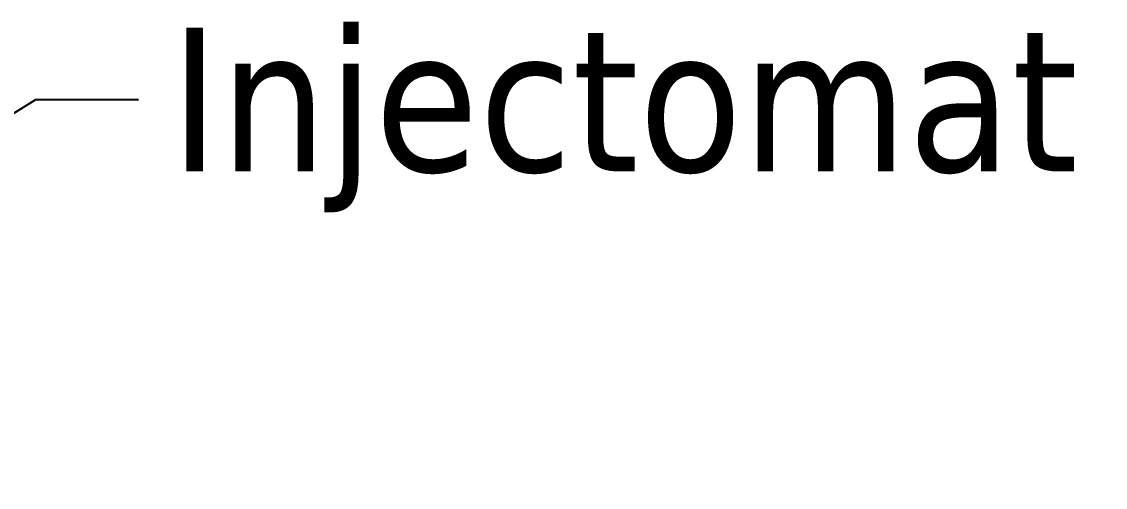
# Model space of a CAD drawing. Header units: millimetres. Extents: x -2015 to 3360, y -4745 to 2376.
# Drawn here: x 2115.4 to 2326.4, y 778.6 to 869.3 of the extents above; entities that cross this region are included whole.
import ezdxf

# ---------------------------------------------------------------- set-up
doc = ezdxf.new("R2010")
doc.units = ezdxf.units.MM
doc.header["$LTSCALE"] = 8
doc.layers.add('Symbol (ISO)', color=7, linetype='Continuous', lineweight=25)
doc.styles.add('Note Text (ISO)', font='tahoma.ttf')
doc.dimstyles.new('Default - Method 1b (ISO)$7', dxfattribs={"dimscale": 8, "dimtxt": 3.5, "dimasz": 2.5, "dimexe": 3.175, "dimexo": 0, "dimgap": 0.762, "dimtad": 1, "dimtoh": 1, "dimrnd": 1e-08, "dimtxsty": 'Note Text (ISO)', "dimcen": 0.09, "dimdle": 10, "dimclrd": 256, "dimclre": 256, "dimclrt": 256, "dimazin": 2, "dimtfac": 1, "dimtmove": 0, "dimatfit": 3, "dimfxl": 1, "dimtolj": 1, "dimlwd": -1, "dimlwe": -1, "dimarcsym": 0})

msp = doc.modelspace()

# ---------------------------------------------------------------- texts
at = {"layer": 'Symbol (ISO)', "insert": (2144.26, 868.14), "char_height": 28, "width": 183.9287, "attachment_point": 1, "style": 'Note Text (ISO)'}
msp.add_mtext('\\fTahoma|b0|i0;Injectomat', dxfattribs=at)

# ---------------------------------------------------------------- leaders
at = {"layer": 'Symbol (ISO)', "annotation_type": 0, "has_hookline": 1, "hookline_direction": 0, "text_width": 182.16}
msp.add_leader([(1996.49, 778.6), (2118.16, 854.14), (2138.16, 854.14)], dimstyle='Default - Method 1b (ISO)$7', override={"dimtad": 0}, dxfattribs=at)

doc.saveas('drawing.dxf')
